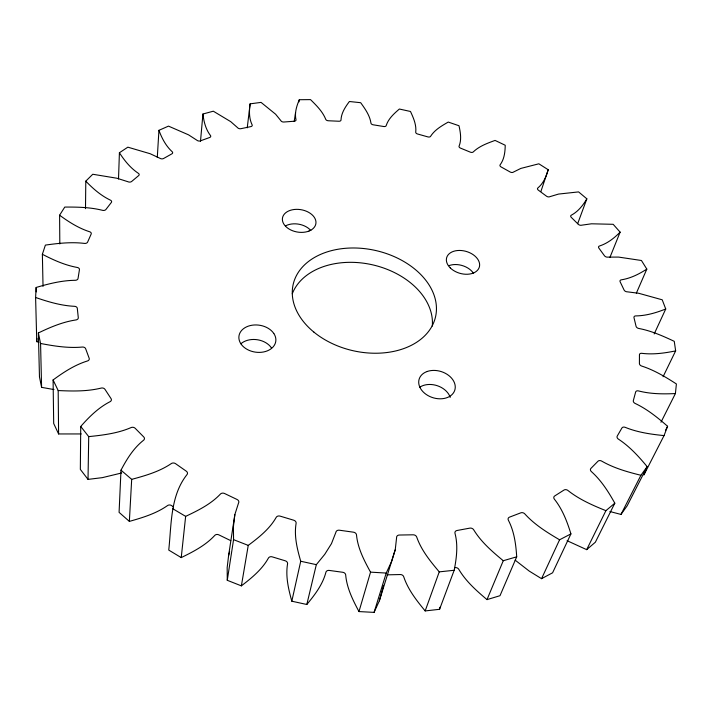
<?xml version="1.0" encoding="UTF-8"?>
<svg xmlns="http://www.w3.org/2000/svg" width="712" height="712" viewBox="0 0 712 712"><rect width="100%" height="100%" fill="white"/><g stroke="black" fill="none" stroke-linecap="round" stroke-linejoin="round"><path stroke-width="1.07" d="M577.663 223.702L586.857 198.826L578.589 191.902L558.546 194.073L549.887 196.663A2.51 1.566 17.6 0 1 546.442 196.147L538.379 190.175A2.501 1.549 17.3 0 1 537.987 187.861C543.443 183.278 546.318 176.434 548.187 169.723L538.859 163.805L520.846 168.415L513.45 172.073A2.474 1.522 16.2 0 1 510.121 171.984L501.15 166.973A2.465 1.522 15.9 0 1 500.216 164.695C504.318 159.15 505.111 151.95 505.226 145.248L495.071 140.415C487.435 143.219 479.39 146.085 473.391 151.807A2.448 1.504 14.9 0 1 470.249 152.119L460.593 148.158A2.439 1.495 14.6 0 1 459.151 145.969C461.705 139.507 460.459 132.316 458.991 125.739L448.248 122.072C441.752 125.793 434.827 129.744 430.68 136.188A2.43 1.486 13.6 0 1 427.787 136.873L417.659 134.025A2.43 1.486 13.2 0 1 415.746 131.987C416.511 124.787 413.441 117.863 410.486 111.481L399.37 109.025C394.074 113.591 388.449 118.619 386.242 125.463A2.43 1.486 12.2 0 1 383.67 126.505L373.284 124.823A2.43 1.486 11.9 0 1 370.934 122.98C369.768 115.344 365.078 108.838 360.681 102.706L349.396 101.504C345.365 106.88 341.315 112.941 341.012 119.856A2.439 1.495 10.9 0 1 338.814 121.236L328.392 120.764A2.448 1.504 10.6 0 1 325.66 119.153C322.527 111.41 316.359 105.394 310.53 99.618L299.307 99.724C296.673 105.901 294.474 112.808 295.952 119.554A2.465 1.522 9.5 0 1 294.172 121.236L283.954 122.01A2.474 1.531 9.2 0 1 280.875 120.684L275.615 114.223L261.055 102.394L250.126 103.845C249.102 110.778 248.951 118.236 252.048 124.689A2.501 1.558 8.2 0 1 250.749 126.638L240.95 128.676A2.519 1.566 7.9 0 1 237.594 127.688L230.741 121.663L213.315 111.197L202.938 114.018C203.774 121.538 205.706 129.228 210.343 135.351A2.554 1.602 6.9 0 1 209.586 137.523L200.472 140.834A2.563 1.62 6.6 0 1 196.895 140.228L188.52 134.826L168.486 126.122L158.936 130.323C161.82 138.146 165.798 145.818 171.984 151.54A2.617 1.664 5.6 0 1 171.806 153.89L163.644 158.465A2.626 1.682 5.3 0 1 159.933 158.286L150.17 153.73L127.84 147.17L119.411 152.751C124.431 160.547 130.403 167.97 138.164 173.185A2.688 1.736 4.3 0 1 138.618 175.642L131.702 181.435A2.706 1.753 4.1 0 1 127.946 181.729L116.946 178.24L92.765 174.253L85.796 181.151C92.925 188.582 100.837 195.533 110.173 200.028A2.759 1.816 3.1 0 1 111.294 202.528L105.928 209.462A2.777 1.842 2.9 0 1 102.234 210.254C90.015 207.201 77.296 206.996 64.765 207.076L59.603 215.202C68.735 221.93 78.489 228.125 89.338 231.658A2.848 1.913 2.1 0 1 91.145 234.115L87.629 242.053A2.866 1.94 1.8 0 1 84.123 243.37C71.218 241.849 58.188 243.29 45.39 245.097L42.373 254.282C53.32 259.969 64.748 265.14 76.941 267.401A2.928 2.02 1.1 0 1 79.433 269.714L78.044 278.454A2.946 2.047 0.9 0 1 74.876 280.305C61.668 280.483 48.736 283.759 36.143 287.461L35.6 297.474C48.069 301.79 60.921 305.617 74.173 306.302A3.008 2.136 0.4 0 1 77.305 308.349L78.284 317.623A3.026 2.163 0.3 0 1 75.597 320C62.523 322.011 50.214 327.244 38.377 332.958L40.566 343.469C54.165 346.094 68.076 348.293 81.951 347.082A3.088 2.252 0 0 1 85.662 348.764L89.16 358.234A3.106 2.278 0 0 1 87.095 361.082C74.626 364.998 63.528 372.251 53.088 379.959L58.179 390.541C72.393 391.226 86.891 391.529 100.81 388.173A3.151 2.376 0.1 0 1 104.984 389.357L111.045 398.613A3.168 2.403 0.2 0 1 109.746 401.862C98.363 407.736 89.116 416.929 80.732 426.461L80.34 469.386L88.021 479.39L102.386 477.636L121.69 472.964M85.493 208.669L85.796 181.151M88.021 479.39L88.715 436.616L80.732 426.461M118.512 178.988L119.411 152.751M88.715 436.616C102.946 435.166 117.471 433.385 130.741 427.725A3.204 2.483 1 0 1 135.209 428.321L143.717 436.919A3.222 2.51 1.3 0 1 143.299 440.452C133.482 448.266 126.745 459.187 120.995 470.16L119.082 512.364L129.362 521.389C142.498 517.695 155.937 513.628 167.267 505.76A3.124 2.554 1.9 0 1 171.672 505.654L173.381 506.873M38.795 342.33L36.766 341.653L36.944 338.333M129.362 521.389L131.684 479.363L120.995 470.16M157.29 157.414L158.936 130.323M200.472 141.546L202.938 114.018M131.684 479.363C145.284 475.696 159.194 471.709 171.014 463.77A3.248 2.581 2.8 0 1 175.588 463.69L186.268 471.175A3.248 2.608 3.4 0 1 186.793 474.851C170.159 496.077 171.521 524.735 168.744 550.082L181.231 557.603C193.157 551.764 205.368 545.499 214.535 535.664A3.142 2.626 5.2 0 1 218.833 534.854L230.759 540.657M660.967 422.243L675.403 393.558L676.4 383.955C665.569 376.968 654.373 370.204 642.046 366.173A2.857 1.931 23.7 0 1 639.412 363.512L639.447 354.834A2.839 1.905 23.4 0 1 642.073 353.357C653.296 354.701 664.643 353.161 675.644 350.874L674.264 341.333C662.97 336.019 651.391 330.875 639.064 328.517A2.768 1.833 22.6 0 1 636.047 326.256L634 317.712A2.75 1.807 22.3 0 1 636.021 315.906C646.282 315.736 656.268 312.755 665.738 308.99L662.222 299.805L638.717 293.282L627.352 291.831A2.697 1.744 21.4 0 1 624.068 289.998L620.152 281.827A2.679 1.727 21.1 0 1 621.558 279.789C630.69 278.321 639.118 274.075 646.816 269.1L641.45 260.503L618.577 257.085L607.879 257.121A2.626 1.673 20.2 0 1 604.443 255.724L598.908 248.141A2.608 1.655 19.9 0 1 599.7 245.934C607.621 243.335 614.34 238.03 620.125 232.139L613.174 224.307L591.485 223.799L581.704 225.179A2.563 1.611 18.9 0 1 578.224 224.227L571.3 217.391A2.545 1.602 18.6 0 1 571.487 215.095C578.188 211.482 583.057 205.287 586.857 198.826M181.231 557.603L185.645 516.369C197.972 510.531 210.619 504.301 220.168 494.324A3.266 2.661 5.9 0 1 224.627 493.532L237.034 499.477A3.275 2.67 6.8 0 1 238.502 503.126L234.853 514.562L228.605 555.547L227.173 567.606L227.27 580.298L241.377 585.869C251.523 578.055 261.882 569.689 268.264 558.359A3.151 2.67 9.8 0 1 272.233 556.864L285.245 560.798A3.159 2.67 11 0 1 287.506 564.18C285.485 576.64 288.511 589.242 291.813 601.204L306.819 604.488C314.713 594.956 322.598 584.721 325.829 572.564A3.151 2.67 15.1 0 1 329.264 570.428L342.721 572.279A3.151 2.67 16.3 0 1 345.721 575.305C346.913 588.29 352.93 600.225 358.973 611.572L374.076 612.382L379.336 600.866L383.581 585.371M234.853 514.562L233.411 526.773L233.563 539.66L227.27 580.298M247.233 127.84L250.126 103.845M294.207 121.432L295.524 112.772M298.978 101.878L299.307 99.724M379.336 600.866L395.258 549.673L396.584 537.738A3.266 2.67 19.2 0 1 399.405 535.032L413.094 534.81A3.266 2.652 20.1 0 1 416.832 537.391C421.459 550.456 430.422 561.403 439.251 571.861L454.176 570.276C456.534 558.27 458.172 545.632 455.075 533.617A3.248 2.599 22.5 0 1 457.042 530.493L469.778 528.144A3.24 2.572 23 0 1 473.898 530.129C481.392 542.268 492.401 551.711 503.268 560.727L516.698 556.82C515.933 544.422 514.251 531.686 508.519 520.499A3.213 2.501 24.5 0 1 509.569 517.117L520.784 512.845A3.204 2.474 24.8 0 1 525.073 514.18C534.792 524.842 547.234 532.532 559.57 539.794L570.926 533.893C567.188 521.736 562.542 509.525 554.595 499.432A3.159 2.385 25.4 0 1 554.737 495.944L563.984 490.061A3.151 2.358 25.5 0 1 568.247 490.728C579.479 499.575 592.74 505.36 605.912 510.673L614.812 503.188C608.484 491.832 601.373 480.618 591.654 471.842A3.097 2.269 25.6 0 1 590.942 468.389L597.955 461.251A3.079 2.243 25.6 0 1 601.996 461.278C614.038 468.158 627.53 471.985 640.925 475.278L647.163 466.654C638.771 456.526 629.764 446.629 618.728 439.34A3.026 2.154 25.3 0 1 617.251 436.055L621.896 428.037A2.999 2.127 25.2 0 1 625.563 427.485C637.801 432.398 650.99 434.302 664.047 435.593L667.607 426.283C657.719 417.659 647.359 409.275 635.46 403.588A2.937 2.038 24.6 0 1 633.342 400.58L635.629 392.063A2.919 2.011 24.4 0 1 638.815 391.004C650.741 394.048 663.183 394.145 675.403 393.558M241.377 585.869L248.248 545.392C258.705 537.551 269.43 529.149 276.042 517.642A3.275 2.706 10.1 0 1 280.154 516.147L293.691 520.205A3.275 2.706 11.2 0 1 296.05 523.658C294.012 536.323 297.242 549.121 300.722 561.252L291.813 601.204M387.043 574.851L400.251 574.548A3.142 2.626 20.9 0 1 403.829 577.076C408.154 589.847 416.707 600.643 425.171 610.932L439.571 609.294L439.927 607.247M306.819 604.488L316.324 564.661L324.761 554.319L331.472 543.639L335.868 532.371A3.275 2.706 14.9 0 1 339.428 530.217L353.401 532.176A3.275 2.697 16 0 1 356.534 535.264C357.878 548.525 364.215 560.638 370.543 572.145L358.973 611.572M228.605 555.547L229.629 551.702M374.076 612.382L386.224 573.062L391.6 561.394L395.258 549.673M540.862 191.581L548.187 169.723M425.171 610.932L439.251 571.861M439.571 609.294L454.176 570.276M645.891 469.804L643.897 474.957L664.047 435.593M609.979 257.299L620.125 232.139M454.986 567.66A3.124 2.545 24 0 1 458.946 569.6C466.022 581.473 476.559 590.773 486.999 599.62L503.268 560.727M516.698 556.82L499.993 595.704L486.999 599.62M636.359 293.157L646.816 269.1M654.186 333.955L665.738 308.99M515.132 560.139L529.247 571.095L541.556 578.678L559.57 539.794M570.926 533.893L552.592 572.795L541.556 578.678M663.077 376.719L675.644 350.874M567.09 540.702L586.67 549.655L605.912 510.673M614.812 503.188L595.365 542.206L586.67 549.655M609.881 511.528L620.98 514.429L640.925 475.278M665.595 430.226L667.607 426.283M647.163 466.654L627.139 505.849L620.98 514.429M81.248 433.946L58.598 433.955L53.694 423.498L53.088 379.959M370.543 572.145L386.224 573.062M38.377 332.958L39.471 376.933L41.599 387.355L53.987 389.562M300.722 561.252L316.324 564.661M233.563 539.66L248.248 545.392M172.66 508.662L185.645 516.369M271.459 347.928L270.284 346.388A18.378 13.59 8.1 0 0 240.861 343.78M36.143 287.461L36.259 291.884M35.6 297.474L36.766 341.653M40.566 343.469L41.599 387.355M42.373 254.282L43.032 286.393M58.179 390.541L58.598 433.955M59.603 215.202L59.817 243.949M285.592 225.846A16.759 11.33 9.8 0 1 310.832 230.555M419.688 387.248A18.441 13.688 17.2 0 1 421.344 386.278L423.186 385.512A18.441 13.688 17.2 0 1 450.215 397.367M449.103 265.594A16.812 11.401 16.1 0 1 473.613 273.488M292.303 293.7A72.197 51.353 12.8 0 1 372.865 264.9A72.197 51.353 12.8 0 1 432.291 326.052M427.289 371.45L425.429 372.216A18.654 13.706 17.1 0 0 429.79 396.504A18.654 13.706 17.1 0 0 455.208 385.984A18.654 13.706 17.1 0 0 427.289 371.45M308.999 231.053L307.201 231.649A16.937 11.321 9.8 0 1 282.37 219.474A16.937 11.321 9.8 0 1 306.685 211.366A16.937 11.321 9.8 0 1 308.999 231.053M450.269 267.908L449.014 266.537A16.99 11.392 16 0 1 461.492 250.535A16.99 11.392 16 0 1 478.384 269.136A16.99 11.392 16 0 1 450.269 267.908M273.8 333.456L272.607 331.917A18.592 13.608 8.2 0 0 241.003 331.205A18.592 13.608 8.2 0 0 257.326 352.342A18.592 13.608 8.2 0 0 273.8 333.456M313.912 332.121A73.007 51.362 12.8 0 0 434.187 321.361A73.007 51.362 12.8 0 0 344.982 248.346A73.007 51.362 12.8 0 0 313.912 332.121"/></g></svg>
